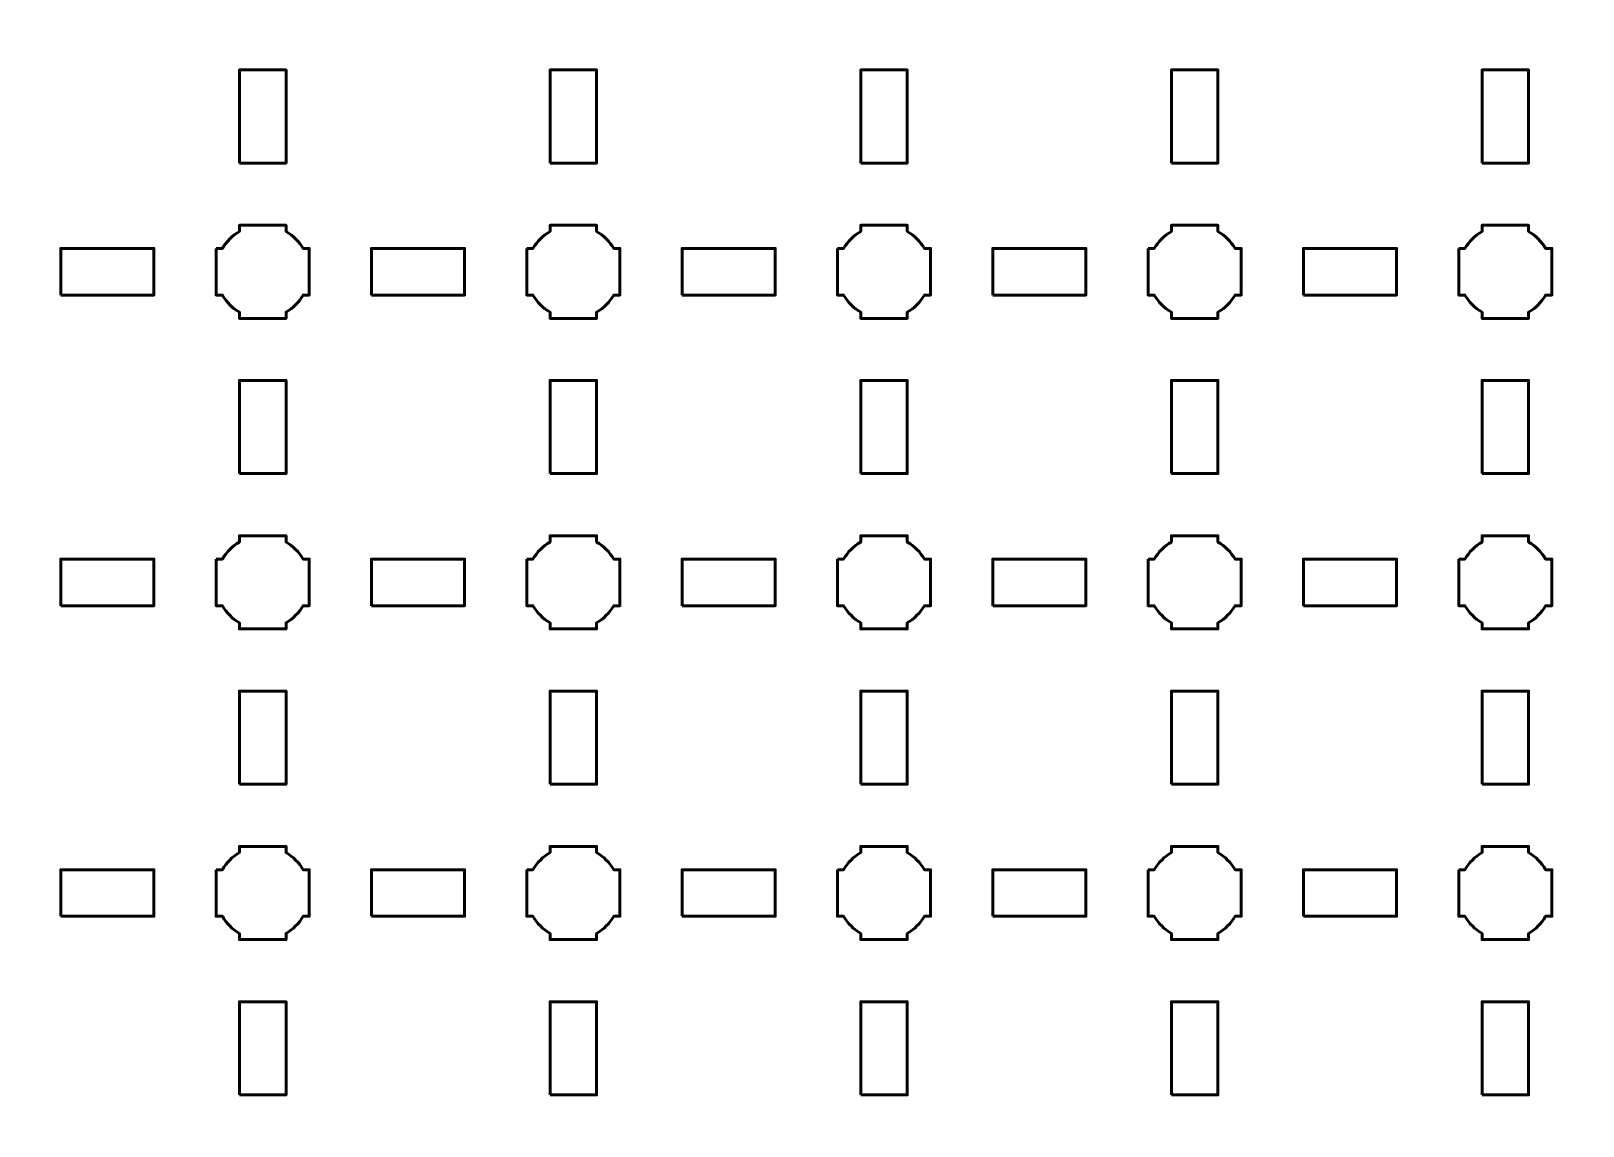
# Model space of a CAD drawing. Header units: centimetres. Extents: x -30.1 to 9.2, y -44.5 to 14.8.
# Drawn here: x -20.99 to -11, y -29.35 to -22.3 of the extents above; entities that cross this region are included whole.
import ezdxf

# ---------------------------------------------------------------- set-up
doc = ezdxf.new("R2010")
doc.units = ezdxf.units.CM
doc.header["$MEASUREMENT"] = 0
doc.layers.add('Layer 1', color=7, linetype='Continuous')

msp = doc.modelspace()

# ---------------------------------------------------------------- linework, layer by layer
at = {"layer": 'Layer 1', "color": 250, "lineweight": 53}
for points in [[(-19.65, -23.15), (-19.35, -23.15), (-19.35, -22.55), (-19.65, -22.55), (-19.65, -23.15)], [(-17.65, -23.15), (-17.35, -23.15), (-17.35, -22.55), (-17.65, -22.55), (-17.65, -23.15)], [(-15.65, -23.15), (-15.35, -23.15), (-15.35, -22.55), (-15.65, -22.55), (-15.65, -23.15)], [(-13.65, -23.15), (-13.35, -23.15), (-13.35, -22.55), (-13.65, -22.55), (-13.65, -23.15)], [(-11.65, -23.15), (-11.35, -23.15), (-11.35, -22.55), (-11.65, -22.55), (-11.65, -23.15)], [(-20.8, -24), (-20.2, -24), (-20.2, -23.7), (-20.8, -23.7), (-20.8, -24)], [(-18.8, -24), (-18.2, -24), (-18.2, -23.7), (-18.8, -23.7), (-18.8, -24)], [(-16.8, -24), (-16.2, -24), (-16.2, -23.7), (-16.8, -23.7), (-16.8, -24)], [(-14.8, -24), (-14.2, -24), (-14.2, -23.7), (-14.8, -23.7), (-14.8, -24)], [(-12.8, -24), (-12.2, -24), (-12.2, -23.7), (-12.8, -23.7), (-12.8, -24)], [(-19.65, -25.15), (-19.35, -25.15), (-19.35, -24.55), (-19.65, -24.55), (-19.65, -25.15)], [(-17.65, -25.15), (-17.35, -25.15), (-17.35, -24.55), (-17.65, -24.55), (-17.65, -25.15)], [(-15.65, -25.15), (-15.35, -25.15), (-15.35, -24.55), (-15.65, -24.55), (-15.65, -25.15)], [(-13.65, -25.15), (-13.35, -25.15), (-13.35, -24.55), (-13.65, -24.55), (-13.65, -25.15)], [(-11.65, -25.15), (-11.35, -25.15), (-11.35, -24.55), (-11.65, -24.55), (-11.65, -25.15)], [(-20.8, -26), (-20.2, -26), (-20.2, -25.7), (-20.8, -25.7), (-20.8, -26)], [(-18.8, -26), (-18.2, -26), (-18.2, -25.7), (-18.8, -25.7), (-18.8, -26)], [(-16.8, -26), (-16.2, -26), (-16.2, -25.7), (-16.8, -25.7), (-16.8, -26)], [(-14.8, -26), (-14.2, -26), (-14.2, -25.7), (-14.8, -25.7), (-14.8, -26)], [(-12.8, -26), (-12.2, -26), (-12.2, -25.7), (-12.8, -25.7), (-12.8, -26)], [(-19.65, -27.15), (-19.35, -27.15), (-19.35, -26.55), (-19.65, -26.55), (-19.65, -27.15)], [(-17.65, -27.15), (-17.35, -27.15), (-17.35, -26.55), (-17.65, -26.55), (-17.65, -27.15)], [(-15.65, -27.15), (-15.35, -27.15), (-15.35, -26.55), (-15.65, -26.55), (-15.65, -27.15)], [(-13.65, -27.15), (-13.35, -27.15), (-13.35, -26.55), (-13.65, -26.55), (-13.65, -27.15)], [(-11.65, -27.15), (-11.35, -27.15), (-11.35, -26.55), (-11.65, -26.55), (-11.65, -27.15)], [(-20.8, -28), (-20.2, -28), (-20.2, -27.7), (-20.8, -27.7), (-20.8, -28)], [(-18.8, -28), (-18.2, -28), (-18.2, -27.7), (-18.8, -27.7), (-18.8, -28)], [(-16.8, -28), (-16.2, -28), (-16.2, -27.7), (-16.8, -27.7), (-16.8, -28)], [(-14.8, -28), (-14.2, -28), (-14.2, -27.7), (-14.8, -27.7), (-14.8, -28)], [(-12.8, -28), (-12.2, -28), (-12.2, -27.7), (-12.8, -27.7), (-12.8, -28)], [(-19.65, -29.15), (-19.35, -29.15), (-19.35, -28.55), (-19.65, -28.55), (-19.65, -29.15)], [(-17.65, -29.15), (-17.35, -29.15), (-17.35, -28.55), (-17.65, -28.55), (-17.65, -29.15)], [(-15.65, -29.15), (-15.35, -29.15), (-15.35, -28.55), (-15.65, -28.55), (-15.65, -29.15)], [(-13.65, -29.15), (-13.35, -29.15), (-13.35, -28.55), (-13.65, -28.55), (-13.65, -29.15)], [(-11.65, -29.15), (-11.35, -29.15), (-11.35, -28.55), (-11.65, -28.55), (-11.65, -29.15)]]:
    msp.add_lwpolyline(points, close=True, dxfattribs=at)
msp.add_open_spline([(-30.15, -44), (-30.15, -44), (-30.15, 14.3), (-30.15, 14.3), (-30.15, 14.3), (-30.15, 14.57609), (-29.92609, 14.8), (-29.65, 14.8), (-29.65, 14.8), (-29.65, 14.8), (8.65, 14.8), (8.65, 14.8), (8.65, 14.8), (8.92609, 14.8), (9.15, 14.57609), (9.15, 14.3), (9.15, 14.3), (9.15, 14.3), (9.15, -44), (9.15, -44), (9.15, -44), (9.15, -44.27609), (8.92609, -44.5), (8.65, -44.5), (8.65, -44.5), (8.65, -44.5), (-29.65, -44.5), (-29.65, -44.5), (-29.65, -44.5), (-29.92609, -44.5), (-30.15, -44.27609), (-30.15, -44)], degree=3, knots=[0, 0, 0, 0, 0.125, 0.125, 0.125, 0.125, 0.25, 0.25, 0.25, 0.25, 0.375, 0.375, 0.375, 0.375, 0.5, 0.5, 0.5, 0.5, 0.625, 0.625, 0.625, 0.625, 0.75, 0.75, 0.75, 0.75, 0.875, 0.875, 0.875, 0.875, 1, 1, 1, 1], dxfattribs=at)
at = {"layer": 'Layer 1', "lineweight": 53}
for points in [[(-19.8, -23.7), (-19.8, -23.7), (-19.75985, -23.7), (-19.75985, -23.7), (-19.75985, -23.7), (-19.7335, -23.65447), (-19.69553, -23.6165), (-19.65, -23.59015), (-19.65, -23.59015), (-19.65, -23.59015), (-19.65, -23.55), (-19.65, -23.55), (-19.65, -23.55), (-19.65, -23.55), (-19.5, -23.55), (-19.5, -23.55), (-19.5, -23.55), (-19.5, -23.55), (-19.35, -23.55), (-19.35, -23.55), (-19.35, -23.55), (-19.35, -23.55), (-19.35, -23.59015), (-19.35, -23.59015), (-19.35, -23.59015), (-19.30447, -23.6165), (-19.2665, -23.65447), (-19.24015, -23.7), (-19.24015, -23.7), (-19.24015, -23.7), (-19.2, -23.7), (-19.2, -23.7), (-19.2, -23.7), (-19.2, -23.7), (-19.2, -23.85), (-19.2, -23.85), (-19.2, -23.85), (-19.2, -23.85), (-19.2, -24), (-19.2, -24), (-19.2, -24), (-19.2, -24), (-19.24015, -24), (-19.24015, -24), (-19.24015, -24), (-19.2665, -24.04553), (-19.30447, -24.0835), (-19.35, -24.10985), (-19.35, -24.10985), (-19.35, -24.10985), (-19.35, -24.15), (-19.35, -24.15), (-19.35, -24.15), (-19.35, -24.15), (-19.5, -24.15), (-19.5, -24.15), (-19.5, -24.15), (-19.5, -24.15), (-19.65, -24.15), (-19.65, -24.15), (-19.65, -24.15), (-19.65, -24.15), (-19.65, -24.10985), (-19.65, -24.10985), (-19.65, -24.10985), (-19.69553, -24.0835), (-19.7335, -24.04553), (-19.75985, -24), (-19.75985, -24), (-19.75985, -24), (-19.8, -24), (-19.8, -24), (-19.8, -24), (-19.8, -24), (-19.8, -23.85), (-19.8, -23.85), (-19.8, -23.85), (-19.8, -23.85), (-19.8, -23.7), (-19.8, -23.7)], [(-17.8, -23.7), (-17.8, -23.7), (-17.75985, -23.7), (-17.75985, -23.7), (-17.75985, -23.7), (-17.7335, -23.65447), (-17.69553, -23.6165), (-17.65, -23.59015), (-17.65, -23.59015), (-17.65, -23.59015), (-17.65, -23.55), (-17.65, -23.55), (-17.65, -23.55), (-17.65, -23.55), (-17.5, -23.55), (-17.5, -23.55), (-17.5, -23.55), (-17.5, -23.55), (-17.35, -23.55), (-17.35, -23.55), (-17.35, -23.55), (-17.35, -23.55), (-17.35, -23.59015), (-17.35, -23.59015), (-17.35, -23.59015), (-17.30447, -23.6165), (-17.2665, -23.65447), (-17.24015, -23.7), (-17.24015, -23.7), (-17.24015, -23.7), (-17.2, -23.7), (-17.2, -23.7), (-17.2, -23.7), (-17.2, -23.7), (-17.2, -23.85), (-17.2, -23.85), (-17.2, -23.85), (-17.2, -23.85), (-17.2, -24), (-17.2, -24), (-17.2, -24), (-17.2, -24), (-17.24015, -24), (-17.24015, -24), (-17.24015, -24), (-17.2665, -24.04553), (-17.30447, -24.0835), (-17.35, -24.10985), (-17.35, -24.10985), (-17.35, -24.10985), (-17.35, -24.15), (-17.35, -24.15), (-17.35, -24.15), (-17.35, -24.15), (-17.5, -24.15), (-17.5, -24.15), (-17.5, -24.15), (-17.5, -24.15), (-17.65, -24.15), (-17.65, -24.15), (-17.65, -24.15), (-17.65, -24.15), (-17.65, -24.10985), (-17.65, -24.10985), (-17.65, -24.10985), (-17.69553, -24.0835), (-17.7335, -24.04553), (-17.75985, -24), (-17.75985, -24), (-17.75985, -24), (-17.8, -24), (-17.8, -24), (-17.8, -24), (-17.8, -24), (-17.8, -23.85), (-17.8, -23.85), (-17.8, -23.85), (-17.8, -23.85), (-17.8, -23.7), (-17.8, -23.7)], [(-15.8, -23.7), (-15.8, -23.7), (-15.75985, -23.7), (-15.75985, -23.7), (-15.75985, -23.7), (-15.7335, -23.65447), (-15.69553, -23.6165), (-15.65, -23.59015), (-15.65, -23.59015), (-15.65, -23.59015), (-15.65, -23.55), (-15.65, -23.55), (-15.65, -23.55), (-15.65, -23.55), (-15.5, -23.55), (-15.5, -23.55), (-15.5, -23.55), (-15.5, -23.55), (-15.35, -23.55), (-15.35, -23.55), (-15.35, -23.55), (-15.35, -23.55), (-15.35, -23.59015), (-15.35, -23.59015), (-15.35, -23.59015), (-15.30447, -23.6165), (-15.2665, -23.65447), (-15.24015, -23.7), (-15.24015, -23.7), (-15.24015, -23.7), (-15.2, -23.7), (-15.2, -23.7), (-15.2, -23.7), (-15.2, -23.7), (-15.2, -23.85), (-15.2, -23.85), (-15.2, -23.85), (-15.2, -23.85), (-15.2, -24), (-15.2, -24), (-15.2, -24), (-15.2, -24), (-15.24015, -24), (-15.24015, -24), (-15.24015, -24), (-15.2665, -24.04553), (-15.30447, -24.0835), (-15.35, -24.10985), (-15.35, -24.10985), (-15.35, -24.10985), (-15.35, -24.15), (-15.35, -24.15), (-15.35, -24.15), (-15.35, -24.15), (-15.5, -24.15), (-15.5, -24.15), (-15.5, -24.15), (-15.5, -24.15), (-15.65, -24.15), (-15.65, -24.15), (-15.65, -24.15), (-15.65, -24.15), (-15.65, -24.10985), (-15.65, -24.10985), (-15.65, -24.10985), (-15.69553, -24.0835), (-15.7335, -24.04553), (-15.75985, -24), (-15.75985, -24), (-15.75985, -24), (-15.8, -24), (-15.8, -24), (-15.8, -24), (-15.8, -24), (-15.8, -23.85), (-15.8, -23.85), (-15.8, -23.85), (-15.8, -23.85), (-15.8, -23.7), (-15.8, -23.7)], [(-13.8, -23.7), (-13.8, -23.7), (-13.75985, -23.7), (-13.75985, -23.7), (-13.75985, -23.7), (-13.7335, -23.65447), (-13.69553, -23.6165), (-13.65, -23.59015), (-13.65, -23.59015), (-13.65, -23.59015), (-13.65, -23.55), (-13.65, -23.55), (-13.65, -23.55), (-13.65, -23.55), (-13.5, -23.55), (-13.5, -23.55), (-13.5, -23.55), (-13.5, -23.55), (-13.35, -23.55), (-13.35, -23.55), (-13.35, -23.55), (-13.35, -23.55), (-13.35, -23.59015), (-13.35, -23.59015), (-13.35, -23.59015), (-13.30447, -23.6165), (-13.2665, -23.65447), (-13.24015, -23.7), (-13.24015, -23.7), (-13.24015, -23.7), (-13.2, -23.7), (-13.2, -23.7), (-13.2, -23.7), (-13.2, -23.7), (-13.2, -23.85), (-13.2, -23.85), (-13.2, -23.85), (-13.2, -23.85), (-13.2, -24), (-13.2, -24), (-13.2, -24), (-13.2, -24), (-13.24015, -24), (-13.24015, -24), (-13.24015, -24), (-13.2665, -24.04553), (-13.30447, -24.0835), (-13.35, -24.10985), (-13.35, -24.10985), (-13.35, -24.10985), (-13.35, -24.15), (-13.35, -24.15), (-13.35, -24.15), (-13.35, -24.15), (-13.5, -24.15), (-13.5, -24.15), (-13.5, -24.15), (-13.5, -24.15), (-13.65, -24.15), (-13.65, -24.15), (-13.65, -24.15), (-13.65, -24.15), (-13.65, -24.10985), (-13.65, -24.10985), (-13.65, -24.10985), (-13.69553, -24.0835), (-13.7335, -24.04553), (-13.75985, -24), (-13.75985, -24), (-13.75985, -24), (-13.8, -24), (-13.8, -24), (-13.8, -24), (-13.8, -24), (-13.8, -23.85), (-13.8, -23.85), (-13.8, -23.85), (-13.8, -23.85), (-13.8, -23.7), (-13.8, -23.7)], [(-11.8, -23.7), (-11.8, -23.7), (-11.75985, -23.7), (-11.75985, -23.7), (-11.75985, -23.7), (-11.7335, -23.65447), (-11.69553, -23.6165), (-11.65, -23.59015), (-11.65, -23.59015), (-11.65, -23.59015), (-11.65, -23.55), (-11.65, -23.55), (-11.65, -23.55), (-11.65, -23.55), (-11.5, -23.55), (-11.5, -23.55), (-11.5, -23.55), (-11.5, -23.55), (-11.35, -23.55), (-11.35, -23.55), (-11.35, -23.55), (-11.35, -23.55), (-11.35, -23.59015), (-11.35, -23.59015), (-11.35, -23.59015), (-11.30447, -23.6165), (-11.2665, -23.65447), (-11.24015, -23.7), (-11.24015, -23.7), (-11.24015, -23.7), (-11.2, -23.7), (-11.2, -23.7), (-11.2, -23.7), (-11.2, -23.7), (-11.2, -23.85), (-11.2, -23.85), (-11.2, -23.85), (-11.2, -23.85), (-11.2, -24), (-11.2, -24), (-11.2, -24), (-11.2, -24), (-11.24015, -24), (-11.24015, -24), (-11.24015, -24), (-11.2665, -24.04553), (-11.30447, -24.0835), (-11.35, -24.10985), (-11.35, -24.10985), (-11.35, -24.10985), (-11.35, -24.15), (-11.35, -24.15), (-11.35, -24.15), (-11.35, -24.15), (-11.5, -24.15), (-11.5, -24.15), (-11.5, -24.15), (-11.5, -24.15), (-11.65, -24.15), (-11.65, -24.15), (-11.65, -24.15), (-11.65, -24.15), (-11.65, -24.10985), (-11.65, -24.10985), (-11.65, -24.10985), (-11.69553, -24.0835), (-11.7335, -24.04553), (-11.75985, -24), (-11.75985, -24), (-11.75985, -24), (-11.8, -24), (-11.8, -24), (-11.8, -24), (-11.8, -24), (-11.8, -23.85), (-11.8, -23.85), (-11.8, -23.85), (-11.8, -23.85), (-11.8, -23.7), (-11.8, -23.7)], [(-19.8, -25.7), (-19.8, -25.7), (-19.75985, -25.7), (-19.75985, -25.7), (-19.75985, -25.7), (-19.7335, -25.65447), (-19.69553, -25.6165), (-19.65, -25.59015), (-19.65, -25.59015), (-19.65, -25.59015), (-19.65, -25.55), (-19.65, -25.55), (-19.65, -25.55), (-19.65, -25.55), (-19.5, -25.55), (-19.5, -25.55), (-19.5, -25.55), (-19.5, -25.55), (-19.35, -25.55), (-19.35, -25.55), (-19.35, -25.55), (-19.35, -25.55), (-19.35, -25.59015), (-19.35, -25.59015), (-19.35, -25.59015), (-19.30447, -25.6165), (-19.2665, -25.65447), (-19.24015, -25.7), (-19.24015, -25.7), (-19.24015, -25.7), (-19.2, -25.7), (-19.2, -25.7), (-19.2, -25.7), (-19.2, -25.7), (-19.2, -25.85), (-19.2, -25.85), (-19.2, -25.85), (-19.2, -25.85), (-19.2, -26), (-19.2, -26), (-19.2, -26), (-19.2, -26), (-19.24015, -26), (-19.24015, -26), (-19.24015, -26), (-19.2665, -26.04553), (-19.30447, -26.0835), (-19.35, -26.10985), (-19.35, -26.10985), (-19.35, -26.10985), (-19.35, -26.15), (-19.35, -26.15), (-19.35, -26.15), (-19.35, -26.15), (-19.5, -26.15), (-19.5, -26.15), (-19.5, -26.15), (-19.5, -26.15), (-19.65, -26.15), (-19.65, -26.15), (-19.65, -26.15), (-19.65, -26.15), (-19.65, -26.10985), (-19.65, -26.10985), (-19.65, -26.10985), (-19.69553, -26.0835), (-19.7335, -26.04553), (-19.75985, -26), (-19.75985, -26), (-19.75985, -26), (-19.8, -26), (-19.8, -26), (-19.8, -26), (-19.8, -26), (-19.8, -25.85), (-19.8, -25.85), (-19.8, -25.85), (-19.8, -25.85), (-19.8, -25.7), (-19.8, -25.7)], [(-17.8, -25.7), (-17.8, -25.7), (-17.75985, -25.7), (-17.75985, -25.7), (-17.75985, -25.7), (-17.7335, -25.65447), (-17.69553, -25.6165), (-17.65, -25.59015), (-17.65, -25.59015), (-17.65, -25.59015), (-17.65, -25.55), (-17.65, -25.55), (-17.65, -25.55), (-17.65, -25.55), (-17.5, -25.55), (-17.5, -25.55), (-17.5, -25.55), (-17.5, -25.55), (-17.35, -25.55), (-17.35, -25.55), (-17.35, -25.55), (-17.35, -25.55), (-17.35, -25.59015), (-17.35, -25.59015), (-17.35, -25.59015), (-17.30447, -25.6165), (-17.2665, -25.65447), (-17.24015, -25.7), (-17.24015, -25.7), (-17.24015, -25.7), (-17.2, -25.7), (-17.2, -25.7), (-17.2, -25.7), (-17.2, -25.7), (-17.2, -25.85), (-17.2, -25.85), (-17.2, -25.85), (-17.2, -25.85), (-17.2, -26), (-17.2, -26), (-17.2, -26), (-17.2, -26), (-17.24015, -26), (-17.24015, -26), (-17.24015, -26), (-17.2665, -26.04553), (-17.30447, -26.0835), (-17.35, -26.10985), (-17.35, -26.10985), (-17.35, -26.10985), (-17.35, -26.15), (-17.35, -26.15), (-17.35, -26.15), (-17.35, -26.15), (-17.5, -26.15), (-17.5, -26.15), (-17.5, -26.15), (-17.5, -26.15), (-17.65, -26.15), (-17.65, -26.15), (-17.65, -26.15), (-17.65, -26.15), (-17.65, -26.10985), (-17.65, -26.10985), (-17.65, -26.10985), (-17.69553, -26.0835), (-17.7335, -26.04553), (-17.75985, -26), (-17.75985, -26), (-17.75985, -26), (-17.8, -26), (-17.8, -26), (-17.8, -26), (-17.8, -26), (-17.8, -25.85), (-17.8, -25.85), (-17.8, -25.85), (-17.8, -25.85), (-17.8, -25.7), (-17.8, -25.7)], [(-15.8, -25.7), (-15.8, -25.7), (-15.75985, -25.7), (-15.75985, -25.7), (-15.75985, -25.7), (-15.7335, -25.65447), (-15.69553, -25.6165), (-15.65, -25.59015), (-15.65, -25.59015), (-15.65, -25.59015), (-15.65, -25.55), (-15.65, -25.55), (-15.65, -25.55), (-15.65, -25.55), (-15.5, -25.55), (-15.5, -25.55), (-15.5, -25.55), (-15.5, -25.55), (-15.35, -25.55), (-15.35, -25.55), (-15.35, -25.55), (-15.35, -25.55), (-15.35, -25.59015), (-15.35, -25.59015), (-15.35, -25.59015), (-15.30447, -25.6165), (-15.2665, -25.65447), (-15.24015, -25.7), (-15.24015, -25.7), (-15.24015, -25.7), (-15.2, -25.7), (-15.2, -25.7), (-15.2, -25.7), (-15.2, -25.7), (-15.2, -25.85), (-15.2, -25.85), (-15.2, -25.85), (-15.2, -25.85), (-15.2, -26), (-15.2, -26), (-15.2, -26), (-15.2, -26), (-15.24015, -26), (-15.24015, -26), (-15.24015, -26), (-15.2665, -26.04553), (-15.30447, -26.0835), (-15.35, -26.10985), (-15.35, -26.10985), (-15.35, -26.10985), (-15.35, -26.15), (-15.35, -26.15), (-15.35, -26.15), (-15.35, -26.15), (-15.5, -26.15), (-15.5, -26.15), (-15.5, -26.15), (-15.5, -26.15), (-15.65, -26.15), (-15.65, -26.15), (-15.65, -26.15), (-15.65, -26.15), (-15.65, -26.10985), (-15.65, -26.10985), (-15.65, -26.10985), (-15.69553, -26.0835), (-15.7335, -26.04553), (-15.75985, -26), (-15.75985, -26), (-15.75985, -26), (-15.8, -26), (-15.8, -26), (-15.8, -26), (-15.8, -26), (-15.8, -25.85), (-15.8, -25.85), (-15.8, -25.85), (-15.8, -25.85), (-15.8, -25.7), (-15.8, -25.7)], [(-13.8, -25.7), (-13.8, -25.7), (-13.75985, -25.7), (-13.75985, -25.7), (-13.75985, -25.7), (-13.7335, -25.65447), (-13.69553, -25.6165), (-13.65, -25.59015), (-13.65, -25.59015), (-13.65, -25.59015), (-13.65, -25.55), (-13.65, -25.55), (-13.65, -25.55), (-13.65, -25.55), (-13.5, -25.55), (-13.5, -25.55), (-13.5, -25.55), (-13.5, -25.55), (-13.35, -25.55), (-13.35, -25.55), (-13.35, -25.55), (-13.35, -25.55), (-13.35, -25.59015), (-13.35, -25.59015), (-13.35, -25.59015), (-13.30447, -25.6165), (-13.2665, -25.65447), (-13.24015, -25.7), (-13.24015, -25.7), (-13.24015, -25.7), (-13.2, -25.7), (-13.2, -25.7), (-13.2, -25.7), (-13.2, -25.7), (-13.2, -25.85), (-13.2, -25.85), (-13.2, -25.85), (-13.2, -25.85), (-13.2, -26), (-13.2, -26), (-13.2, -26), (-13.2, -26), (-13.24015, -26), (-13.24015, -26), (-13.24015, -26), (-13.2665, -26.04553), (-13.30447, -26.0835), (-13.35, -26.10985), (-13.35, -26.10985), (-13.35, -26.10985), (-13.35, -26.15), (-13.35, -26.15), (-13.35, -26.15), (-13.35, -26.15), (-13.5, -26.15), (-13.5, -26.15), (-13.5, -26.15), (-13.5, -26.15), (-13.65, -26.15), (-13.65, -26.15), (-13.65, -26.15), (-13.65, -26.15), (-13.65, -26.10985), (-13.65, -26.10985), (-13.65, -26.10985), (-13.69553, -26.0835), (-13.7335, -26.04553), (-13.75985, -26), (-13.75985, -26), (-13.75985, -26), (-13.8, -26), (-13.8, -26), (-13.8, -26), (-13.8, -26), (-13.8, -25.85), (-13.8, -25.85), (-13.8, -25.85), (-13.8, -25.85), (-13.8, -25.7), (-13.8, -25.7)], [(-11.8, -25.7), (-11.8, -25.7), (-11.75985, -25.7), (-11.75985, -25.7), (-11.75985, -25.7), (-11.7335, -25.65447), (-11.69553, -25.6165), (-11.65, -25.59015), (-11.65, -25.59015), (-11.65, -25.59015), (-11.65, -25.55), (-11.65, -25.55), (-11.65, -25.55), (-11.65, -25.55), (-11.5, -25.55), (-11.5, -25.55), (-11.5, -25.55), (-11.5, -25.55), (-11.35, -25.55), (-11.35, -25.55), (-11.35, -25.55), (-11.35, -25.55), (-11.35, -25.59015), (-11.35, -25.59015), (-11.35, -25.59015), (-11.30447, -25.6165), (-11.2665, -25.65447), (-11.24015, -25.7), (-11.24015, -25.7), (-11.24015, -25.7), (-11.2, -25.7), (-11.2, -25.7), (-11.2, -25.7), (-11.2, -25.7), (-11.2, -25.85), (-11.2, -25.85), (-11.2, -25.85), (-11.2, -25.85), (-11.2, -26), (-11.2, -26), (-11.2, -26), (-11.2, -26), (-11.24015, -26), (-11.24015, -26), (-11.24015, -26), (-11.2665, -26.04553), (-11.30447, -26.0835), (-11.35, -26.10985), (-11.35, -26.10985), (-11.35, -26.10985), (-11.35, -26.15), (-11.35, -26.15), (-11.35, -26.15), (-11.35, -26.15), (-11.5, -26.15), (-11.5, -26.15), (-11.5, -26.15), (-11.5, -26.15), (-11.65, -26.15), (-11.65, -26.15), (-11.65, -26.15), (-11.65, -26.15), (-11.65, -26.10985), (-11.65, -26.10985), (-11.65, -26.10985), (-11.69553, -26.0835), (-11.7335, -26.04553), (-11.75985, -26), (-11.75985, -26), (-11.75985, -26), (-11.8, -26), (-11.8, -26), (-11.8, -26), (-11.8, -26), (-11.8, -25.85), (-11.8, -25.85), (-11.8, -25.85), (-11.8, -25.85), (-11.8, -25.7), (-11.8, -25.7)], [(-19.8, -27.7), (-19.8, -27.7), (-19.75985, -27.7), (-19.75985, -27.7), (-19.75985, -27.7), (-19.7335, -27.65447), (-19.69553, -27.6165), (-19.65, -27.59015), (-19.65, -27.59015), (-19.65, -27.59015), (-19.65, -27.55), (-19.65, -27.55), (-19.65, -27.55), (-19.65, -27.55), (-19.5, -27.55), (-19.5, -27.55), (-19.5, -27.55), (-19.5, -27.55), (-19.35, -27.55), (-19.35, -27.55), (-19.35, -27.55), (-19.35, -27.55), (-19.35, -27.59015), (-19.35, -27.59015), (-19.35, -27.59015), (-19.30447, -27.6165), (-19.2665, -27.65447), (-19.24015, -27.7), (-19.24015, -27.7), (-19.24015, -27.7), (-19.2, -27.7), (-19.2, -27.7), (-19.2, -27.7), (-19.2, -27.7), (-19.2, -27.85), (-19.2, -27.85), (-19.2, -27.85), (-19.2, -27.85), (-19.2, -28), (-19.2, -28), (-19.2, -28), (-19.2, -28), (-19.24015, -28), (-19.24015, -28), (-19.24015, -28), (-19.2665, -28.04553), (-19.30447, -28.0835), (-19.35, -28.10985), (-19.35, -28.10985), (-19.35, -28.10985), (-19.35, -28.15), (-19.35, -28.15), (-19.35, -28.15), (-19.35, -28.15), (-19.5, -28.15), (-19.5, -28.15), (-19.5, -28.15), (-19.5, -28.15), (-19.65, -28.15), (-19.65, -28.15), (-19.65, -28.15), (-19.65, -28.15), (-19.65, -28.10985), (-19.65, -28.10985), (-19.65, -28.10985), (-19.69553, -28.0835), (-19.7335, -28.04553), (-19.75985, -28), (-19.75985, -28), (-19.75985, -28), (-19.8, -28), (-19.8, -28), (-19.8, -28), (-19.8, -28), (-19.8, -27.85), (-19.8, -27.85), (-19.8, -27.85), (-19.8, -27.85), (-19.8, -27.7), (-19.8, -27.7)], [(-17.8, -27.7), (-17.8, -27.7), (-17.75985, -27.7), (-17.75985, -27.7), (-17.75985, -27.7), (-17.7335, -27.65447), (-17.69553, -27.6165), (-17.65, -27.59015), (-17.65, -27.59015), (-17.65, -27.59015), (-17.65, -27.55), (-17.65, -27.55), (-17.65, -27.55), (-17.65, -27.55), (-17.5, -27.55), (-17.5, -27.55), (-17.5, -27.55), (-17.5, -27.55), (-17.35, -27.55), (-17.35, -27.55), (-17.35, -27.55), (-17.35, -27.55), (-17.35, -27.59015), (-17.35, -27.59015), (-17.35, -27.59015), (-17.30447, -27.6165), (-17.2665, -27.65447), (-17.24015, -27.7), (-17.24015, -27.7), (-17.24015, -27.7), (-17.2, -27.7), (-17.2, -27.7), (-17.2, -27.7), (-17.2, -27.7), (-17.2, -27.85), (-17.2, -27.85), (-17.2, -27.85), (-17.2, -27.85), (-17.2, -28), (-17.2, -28), (-17.2, -28), (-17.2, -28), (-17.24015, -28), (-17.24015, -28), (-17.24015, -28), (-17.2665, -28.04553), (-17.30447, -28.0835), (-17.35, -28.10985), (-17.35, -28.10985), (-17.35, -28.10985), (-17.35, -28.15), (-17.35, -28.15), (-17.35, -28.15), (-17.35, -28.15), (-17.5, -28.15), (-17.5, -28.15), (-17.5, -28.15), (-17.5, -28.15), (-17.65, -28.15), (-17.65, -28.15), (-17.65, -28.15), (-17.65, -28.15), (-17.65, -28.10985), (-17.65, -28.10985), (-17.65, -28.10985), (-17.69553, -28.0835), (-17.7335, -28.04553), (-17.75985, -28), (-17.75985, -28), (-17.75985, -28), (-17.8, -28), (-17.8, -28), (-17.8, -28), (-17.8, -28), (-17.8, -27.85), (-17.8, -27.85), (-17.8, -27.85), (-17.8, -27.85), (-17.8, -27.7), (-17.8, -27.7)], [(-15.8, -27.7), (-15.8, -27.7), (-15.75985, -27.7), (-15.75985, -27.7), (-15.75985, -27.7), (-15.7335, -27.65447), (-15.69553, -27.6165), (-15.65, -27.59015), (-15.65, -27.59015), (-15.65, -27.59015), (-15.65, -27.55), (-15.65, -27.55), (-15.65, -27.55), (-15.65, -27.55), (-15.5, -27.55), (-15.5, -27.55), (-15.5, -27.55), (-15.5, -27.55), (-15.35, -27.55), (-15.35, -27.55), (-15.35, -27.55), (-15.35, -27.55), (-15.35, -27.59015), (-15.35, -27.59015), (-15.35, -27.59015), (-15.30447, -27.6165), (-15.2665, -27.65447), (-15.24015, -27.7), (-15.24015, -27.7), (-15.24015, -27.7), (-15.2, -27.7), (-15.2, -27.7), (-15.2, -27.7), (-15.2, -27.7), (-15.2, -27.85), (-15.2, -27.85), (-15.2, -27.85), (-15.2, -27.85), (-15.2, -28), (-15.2, -28), (-15.2, -28), (-15.2, -28), (-15.24015, -28), (-15.24015, -28), (-15.24015, -28), (-15.2665, -28.04553), (-15.30447, -28.0835), (-15.35, -28.10985), (-15.35, -28.10985), (-15.35, -28.10985), (-15.35, -28.15), (-15.35, -28.15), (-15.35, -28.15), (-15.35, -28.15), (-15.5, -28.15), (-15.5, -28.15), (-15.5, -28.15), (-15.5, -28.15), (-15.65, -28.15), (-15.65, -28.15), (-15.65, -28.15), (-15.65, -28.15), (-15.65, -28.10985), (-15.65, -28.10985), (-15.65, -28.10985), (-15.69553, -28.0835), (-15.7335, -28.04553), (-15.75985, -28), (-15.75985, -28), (-15.75985, -28), (-15.8, -28), (-15.8, -28), (-15.8, -28), (-15.8, -28), (-15.8, -27.85), (-15.8, -27.85), (-15.8, -27.85), (-15.8, -27.85), (-15.8, -27.7), (-15.8, -27.7)], [(-13.8, -27.7), (-13.8, -27.7), (-13.75985, -27.7), (-13.75985, -27.7), (-13.75985, -27.7), (-13.7335, -27.65447), (-13.69553, -27.6165), (-13.65, -27.59015), (-13.65, -27.59015), (-13.65, -27.59015), (-13.65, -27.55), (-13.65, -27.55), (-13.65, -27.55), (-13.65, -27.55), (-13.5, -27.55), (-13.5, -27.55), (-13.5, -27.55), (-13.5, -27.55), (-13.35, -27.55), (-13.35, -27.55), (-13.35, -27.55), (-13.35, -27.55), (-13.35, -27.59015), (-13.35, -27.59015), (-13.35, -27.59015), (-13.30447, -27.6165), (-13.2665, -27.65447), (-13.24015, -27.7), (-13.24015, -27.7), (-13.24015, -27.7), (-13.2, -27.7), (-13.2, -27.7), (-13.2, -27.7), (-13.2, -27.7), (-13.2, -27.85), (-13.2, -27.85), (-13.2, -27.85), (-13.2, -27.85), (-13.2, -28), (-13.2, -28), (-13.2, -28), (-13.2, -28), (-13.24015, -28), (-13.24015, -28), (-13.24015, -28), (-13.2665, -28.04553), (-13.30447, -28.0835), (-13.35, -28.10985), (-13.35, -28.10985), (-13.35, -28.10985), (-13.35, -28.15), (-13.35, -28.15), (-13.35, -28.15), (-13.35, -28.15), (-13.5, -28.15), (-13.5, -28.15), (-13.5, -28.15), (-13.5, -28.15), (-13.65, -28.15), (-13.65, -28.15), (-13.65, -28.15), (-13.65, -28.15), (-13.65, -28.10985), (-13.65, -28.10985), (-13.65, -28.10985), (-13.69553, -28.0835), (-13.7335, -28.04553), (-13.75985, -28), (-13.75985, -28), (-13.75985, -28), (-13.8, -28), (-13.8, -28), (-13.8, -28), (-13.8, -28), (-13.8, -27.85), (-13.8, -27.85), (-13.8, -27.85), (-13.8, -27.85), (-13.8, -27.7), (-13.8, -27.7)], [(-11.8, -27.7), (-11.8, -27.7), (-11.75985, -27.7), (-11.75985, -27.7), (-11.75985, -27.7), (-11.7335, -27.65447), (-11.69553, -27.6165), (-11.65, -27.59015), (-11.65, -27.59015), (-11.65, -27.59015), (-11.65, -27.55), (-11.65, -27.55), (-11.65, -27.55), (-11.65, -27.55), (-11.5, -27.55), (-11.5, -27.55), (-11.5, -27.55), (-11.5, -27.55), (-11.35, -27.55), (-11.35, -27.55), (-11.35, -27.55), (-11.35, -27.55), (-11.35, -27.59015), (-11.35, -27.59015), (-11.35, -27.59015), (-11.30447, -27.6165), (-11.2665, -27.65447), (-11.24015, -27.7), (-11.24015, -27.7), (-11.24015, -27.7), (-11.2, -27.7), (-11.2, -27.7), (-11.2, -27.7), (-11.2, -27.7), (-11.2, -27.85), (-11.2, -27.85), (-11.2, -27.85), (-11.2, -27.85), (-11.2, -28), (-11.2, -28), (-11.2, -28), (-11.2, -28), (-11.24015, -28), (-11.24015, -28), (-11.24015, -28), (-11.2665, -28.04553), (-11.30447, -28.0835), (-11.35, -28.10985), (-11.35, -28.10985), (-11.35, -28.10985), (-11.35, -28.15), (-11.35, -28.15), (-11.35, -28.15), (-11.35, -28.15), (-11.5, -28.15), (-11.5, -28.15), (-11.5, -28.15), (-11.5, -28.15), (-11.65, -28.15), (-11.65, -28.15), (-11.65, -28.15), (-11.65, -28.15), (-11.65, -28.10985), (-11.65, -28.10985), (-11.65, -28.10985), (-11.69553, -28.0835), (-11.7335, -28.04553), (-11.75985, -28), (-11.75985, -28), (-11.75985, -28), (-11.8, -28), (-11.8, -28), (-11.8, -28), (-11.8, -28), (-11.8, -27.85), (-11.8, -27.85), (-11.8, -27.85), (-11.8, -27.85), (-11.8, -27.7), (-11.8, -27.7)]]:
    msp.add_open_spline(points, degree=3, knots=[0, 0, 0, 0, 0.05, 0.05, 0.05, 0.05, 0.1, 0.1, 0.1, 0.1, 0.15, 0.15, 0.15, 0.15, 0.2, 0.2, 0.2, 0.2, 0.25, 0.25, 0.25, 0.25, 0.3, 0.3, 0.3, 0.3, 0.35, 0.35, 0.35, 0.35, 0.4, 0.4, 0.4, 0.4, 0.45, 0.45, 0.45, 0.45, 0.5, 0.5, 0.5, 0.5, 0.55, 0.55, 0.55, 0.55, 0.6, 0.6, 0.6, 0.6, 0.65, 0.65, 0.65, 0.65, 0.7, 0.7, 0.7, 0.7, 0.75, 0.75, 0.75, 0.75, 0.8, 0.8, 0.8, 0.8, 0.85, 0.85, 0.85, 0.85, 0.9, 0.9, 0.9, 0.9, 0.95, 0.95, 0.95, 0.95, 1, 1, 1, 1], dxfattribs=at)

doc.saveas('drawing.dxf')
